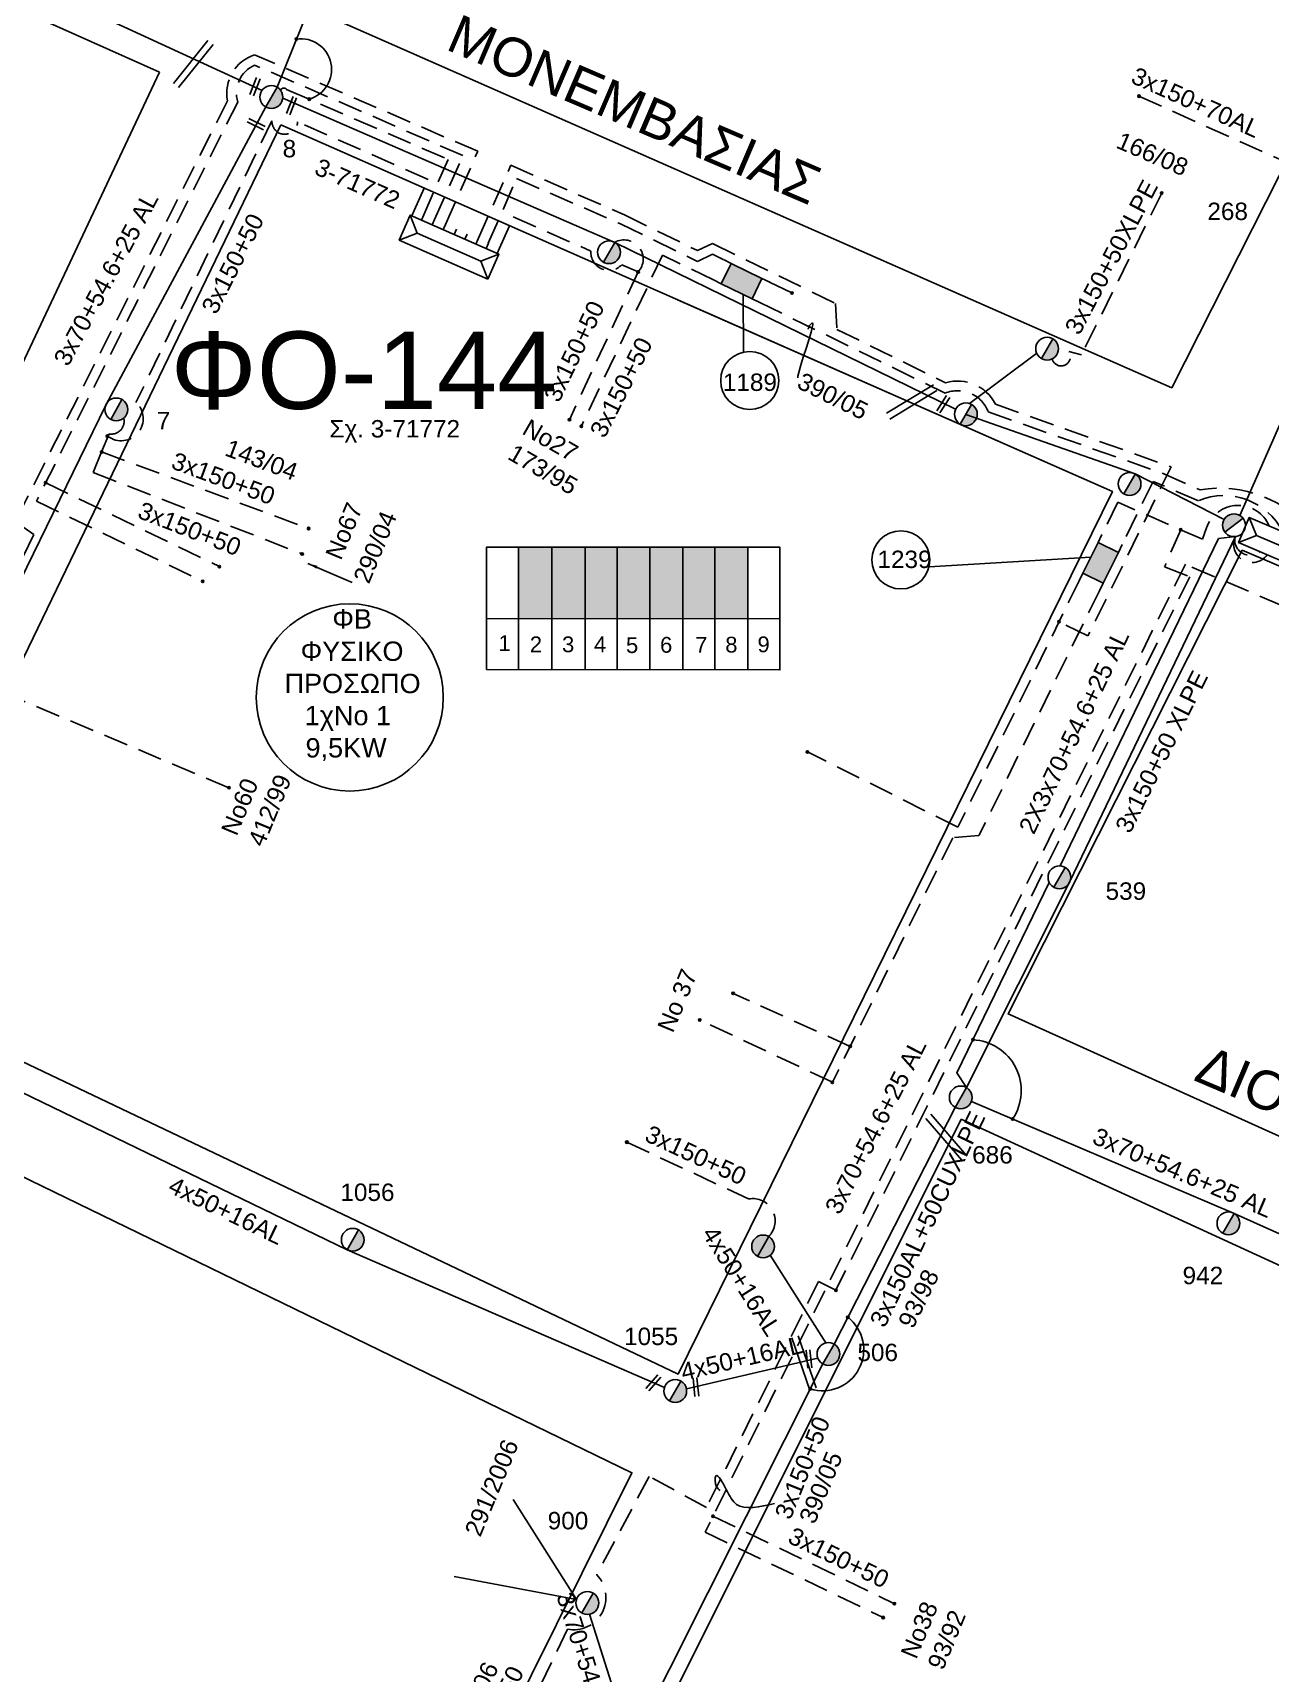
# Model space of a CAD drawing. Header units: millimetres. Extents: x 4998 to 7216, y 1887 to 2914.
# Drawn here: x 5727.1 to 5855, y 2428.9 to 2598.4 of the extents above; entities that cross this region are included whole.
import ezdxf
from ezdxf.enums import TextEntityAlignment as Align

# ---------------------------------------------------------------- set-up
doc = ezdxf.new("R2010")
doc.units = ezdxf.units.MM
doc.linetypes.add('DASHED', pattern=[19.05, 12.7, -6.35])
for name, color, linetype, lineweight in [('3x150+50', 7, 'Continuous', 30), ('3x150+50 XLPE', 7, 'SYN_LINE', 30), ('3X150+50AL', 7, 'Continuous', 30), ('3x150+70AL', 7, 'DASHED', 30), ('3x70+54.6+25 AL', 7, 'SYN_LINE', 30), ('4x50+16AL', 7, 'Continuous', 30), ('Υπόβαθρο ΔΕΗ', 7, 'Continuous', 30)]:
    doc.layers.add(name, color=color, linetype=linetype, lineweight=lineweight)
for name, color, linetype in [('Link Box 4 Διευθύνσεων', 7, 'Continuous'), ('Pillar OTE', 7, 'Continuous'), ('text οδών', 7, 'Continuous'), ('text_kalodion', 7, 'Continuous'), ('Άγνωστα', 7, 'Continuous'), ('ΑΓΝΩΣΤΟ ΕΝΑΕΡΙΟ ΚΑΛΩΔΙΟ', 7, 'Continuous'), ('ΑΓΝΩΣΤΟ ΥΠΟΓΕΙΟ ΚΑΛΩΔΙΟ', 7, 'DASHED'), ('Επιγραφές - Σχήματα', 7, 'Continuous'), ('Καλώδια ΧΤ   3x150AL+50CU', 7, 'DASHED'), ('Καλώδια ΧΤ   3x150AL+50XLPE', 7, 'DASHED'), ('Μηχανική τομή', 7, 'Continuous'), ('Στύλος Ξύλινος', 7, 'Continuous'), ('Στύλος Ξύλινος @ 1', 7, 'Continuous'), ('Στύλος ΦΜ', 7, 'Continuous'), ('Στύλος ΦΜ @ 1', 7, 'Continuous'), ('Συνδέσεις', 7, 'Continuous'), ('Τομή', 7, 'Continuous'), ('Υποσταθμός εναέριος 2 στύλων', 7, 'Continuous'), ('Υποσταθμός πόλεως', 7, 'Continuous')]:
    doc.layers.add(name, color=color, linetype=linetype)
doc.styles.add('arial', font='ARIAL.TTF')
doc.styles.get("Standard").update_dxf_attribs({"font": 'ARIAL.TTF'})
doc.linetypes.add('SYN_LINE', pattern='A,0.5,-0.0001,["/\\/\\/\\/",Standard,S=0.1,R=0,X=0,Y=-0.05],-0.25', length=0.7501)
doc.dimstyles.new('ISO-25', dxfattribs={"dimtxt": 2.5, "dimasz": 2.5, "dimexe": 1.25, "dimexo": 0.625, "dimtad": 1, "dimtxsty": 'Standard', "dimcen": 2.5, "dimadec": 0, "dimazin": 0, "dimtfac": 1, "dimtmove": 0, "dimatfit": 3, "dimfxl": 1, "dimarcsym": 0})

# ---------------------------------------------------------------- blocks, each defined once
blk = doc.blocks.new('ΥΠΑΡΧΩΝ ΤΣΙΜΕΝΤΕΝΙΟΣ ΣΤΥΛΟΣ')
at = {"layer": 'Στύλος ΦΜ'}
blk.add_hatch(color=7, dxfattribs=at).paths.add_polyline_path([(-1.29, -2.28, 0.574793), (2.62, 0, 0.268822), (1.3, 2.27)])
at = {"layer": 'Στύλος ΦΜ', "color": 7}
blk.add_line((-1.29, -2.28), (1.3, 2.27), dxfattribs=at)
blk.add_circle((0, 0), 2.62, dxfattribs=at)
at = {"layer": 'Στύλος ΦΜ', "flags": 4}
for tag, p in [('ΑΡΙΘΜΟΣ', (-4.68, 8.05)), ('ΤΥΠΟΣ', (-4.91, 3.03))]:
    blk.add_attdef(tag, p, '', height=4, dxfattribs=at)
blk = doc.blocks.new('ΥΠΑΡΧΩΝ ΞΥΛΙΝΟΣ ΣΤΥΛΟΣ')
at = {"layer": 'Στύλος Ξύλινος'}
h = blk.add_hatch(color=7, dxfattribs=at)
h.paths.add_polyline_path([(-2.62, 0, 0.270008), (-1.29, -2.28), (1.3, 2.27, 0.576266)])
h.paths.add_polyline_path([(-1.29, -2.28, 0.574793), (2.62, 0, 0.268822), (1.3, 2.27)])
at = {"layer": 'Στύλος Ξύλινος', "color": 7}
blk.add_line((-1.29, -2.28), (1.3, 2.27), dxfattribs=at)
blk.add_circle((0, 0), 2.62, dxfattribs=at)
at = {"layer": 'Στύλος Ξύλινος', "flags": 4}
for tag, p in [('ΑΡΙΘΜΟΣ', (-4.91, 8.6)), ('ΤΥΠΟΣ', (-4.85, 3.39))]:
    blk.add_attdef(tag, p, '', height=4, dxfattribs=at)
blk = doc.blocks.new('ΥΠΟΣΤΑΘΜΟΣ ΕΝΑΕΡΙΟΣ ΕΠΙ 2 ΣΤΥΛΩΝ')
at = {"layer": 'Υποσταθμός εναέριος 2 στύλων', "linetype": 'Continuous'}
for points in [[(-11.97, -2.11, 0.574793), (-8.45, -0.07, 0.268822), (-9.64, 1.98)], [(9.68, -2.15, 0.574793), (13.19, -0.1, 0.268822), (12.01, 1.95)]]:
    blk.add_hatch(color=256, dxfattribs=at).paths.add_polyline_path(points)
for p, q in [((-11.97, -2.11), (-9.64, 1.98)), ((9.68, -2.15), (12.01, 1.95))]:
    blk.add_line(p, q, dxfattribs=at)
for centre in [(-10.81, -0.07), (10.84, -0.1)]:
    blk.add_circle(centre, 2.36, dxfattribs=at)
at = {"layer": 'Υποσταθμός πόλεως', "linetype": 'Continuous', "ltscale": 40}
blk.add_lwpolyline([(-8.57, 2.82), (8.57, 2.82), (8.57, -2.82), (-8.57, -2.82)], close=True, dxfattribs=at)
for points in [[(-5.75, 0), (-8.57, 2.82)], [(-8.57, -2.82), (-5.75, 0)], [(-5.75, 0), (5.75, 0)], [(5.75, 0), (8.57, 2.82)], [(8.57, -2.82), (5.75, 0)]]:
    blk.add_lwpolyline(points, dxfattribs=at)
at = {"layer": 'Υποσταθμός εναέριος 2 στύλων', "ltscale": 40, "flags": 1}
for tag, p in [('ΜΕΤΑΣΧΗΜΑΤΙΣΜΟΣ', (14.09, 2.51)), ('ΙΣΧΥΣ', (14.07, -0.28)), ('ΑΡΙΘΜΟΣ', (14.19, -3))]:
    blk.add_attdef(tag, p, '', height=1.8, dxfattribs=at)
blk = doc.blocks.new('LINK BOX 4 ΑΝΑΧΩΡΗΣΕΩΝ')
at = {"layer": 'Link Box 4 Διευθύνσεων', "ltscale": 40}
blk.add_hatch(color=256, dxfattribs=at).paths.add_polyline_path([(-3.54, 0), (-3.54, -4.67), (3.54, -4.67), (3.54, 0)])
for p, q in [((-3.54, 0), (-5.33, 0)), ((5.33, 0), (3.54, 0)), ((-3.54, -4.67), (-5.33, -4.67)), ((5.33, -4.67), (3.54, -4.67))]:
    blk.add_line(p, q, dxfattribs=at)
blk.add_lwpolyline([(-3.54, -4.67), (-3.54, 0), (3.54, 0), (3.54, -4.67)], close=True, dxfattribs=at)
blk = doc.blocks.new('ΤΟΜΗ')
at = {"layer": 'Τομή', "ltscale": 40}
for p, q in [((-5.68, 0), (17.06, 0)), ((-5.68, -2.77), (17.06, -2.77))]:
    blk.add_line(p, q, dxfattribs=at)
blk = doc.blocks.new('ΥΠΟΣΤΑΘΜΟΣ ΠΟΛΕΩΣ 9 ΑΝΑΧΩΡΗΣΕΩΝ')
at = {"layer": 'Υποσταθμός πόλεως', "ltscale": 40}
for p, q in [((-9.63, -2.82), (-9.63, -4)), ((-7.12, -2.82), (-7.12, -4)), ((-4.84, -2.82), (-4.84, -4)), ((-2.36, -2.82), (-2.36, -4)), ((0.09, -2.82), (0.09, -4)), ((2.55, -2.82), (2.55, -4)), ((5.02, -2.82), (5.02, -4)), ((7.48, -2.82), (7.48, -4)), ((9.61, -2.82), (9.61, -4))]:
    blk.add_line(p, q, dxfattribs=at)
blk.add_lwpolyline([(-10.02, 2.82), (10.02, 2.82), (10.02, -2.82), (-10.02, -2.82)], close=True, dxfattribs=at)
for points in [[(-7.21, 0), (-10.02, 2.82)], [(-10.02, -2.82), (-7.21, 0)], [(-7.21, 0), (7.21, 0)], [(7.21, 0), (10.02, 2.82)], [(10.02, -2.82), (7.21, 0)]]:
    blk.add_lwpolyline(points, dxfattribs=at)
at = {"layer": 'Υποσταθμός πόλεως', "linetype": 'SYN_LINE', "ltscale": 40, "flags": 1}
for tag, p in [('ΜΕΤΑΣΧΗΜΑΤΙΣΜΟΣ', (10.79, 1.71)), ('ΙΣΧΥΣ', (10.77, -1.08)), ('ΑΡΙΘΜΟΣ', (10.89, -3.8))]:
    blk.add_attdef(tag, p, '', height=1.8, dxfattribs=at)
blk = doc.blocks.new('_ΣΥΝΔΕΣΗ')
at = {"layer": 'Συνδέσεις', "linetype": 'SYN_LINE', "ltscale": 40}
blk.add_hatch(color=256, dxfattribs=at).paths.add_polyline_path([(0.5, -0.01, 1), (-0.5, -0.01, 1)])
at = {"layer": 'Συνδέσεις'}
blk.add_circle((0, -0.01), 0.5, dxfattribs=at)
blk = doc.blocks.new('ΜΗΧΑΝΙΚΗ ΤΟΜΗ')
at = {"layer": 'Μηχανική τομή', "ltscale": 40}
for p, q in [((-1.89, 0.78), (5.68, 0.78)), ((-1.89, -0.78), (5.68, -0.78))]:
    blk.add_line(p, q, dxfattribs=at)

msp = doc.modelspace()

# ---------------------------------------------------------------- hatches: boundary and pattern name
at = {"layer": 'Καλώδια ΧΤ   3x150AL+50CU', "linetype": 'DASHED', "lineweight": -3, "ltscale": 0.2}
h = msp.add_hatch(color=30, dxfattribs=at)
h.dxf.hatch_style = 1
h.paths.add_polyline_path([(5780.77, 2545.23), (5777.33, 2545.23), (5777.33, 2537.87), (5780.77, 2537.87)])
h = msp.add_hatch(color=27, dxfattribs=at)
h.dxf.hatch_style = 1
h.paths.add_polyline_path([(5780.77, 2537.87), (5784.21, 2537.87), (5784.21, 2545.23), (5780.77, 2545.23)])
h = msp.add_hatch(color=6, dxfattribs=at)
h.dxf.hatch_style = 1
h.paths.add_polyline_path([(5787.51, 2545.23), (5784.21, 2545.23), (5784.21, 2537.87), (5787.51, 2537.86)])
h = msp.add_hatch(color=151, dxfattribs=at)
h.dxf.hatch_style = 1
h.paths.add_polyline_path([(5787.51, 2537.86), (5790.9, 2537.86), (5790.9, 2545.23), (5787.51, 2545.23)])
h = msp.add_hatch(color=62, dxfattribs=at)
h.dxf.hatch_style = 1
h.paths.add_polyline_path([(5790.9, 2537.86), (5794.29, 2537.86), (5794.29, 2545.23), (5790.9, 2545.23)])
h = msp.add_hatch(color=85, dxfattribs=at)
h.dxf.hatch_style = 1
h.paths.add_polyline_path([(5794.23, 2537.86), (5797.63, 2537.86), (5797.63, 2545.23), (5794.23, 2545.23)])
h = msp.add_hatch(color=173, dxfattribs=at)
h.dxf.hatch_style = 1
h.paths.add_polyline_path([(5797.57, 2537.86), (5800.97, 2537.86), (5800.97, 2545.23), (5797.57, 2545.23)])

# ---------------------------------------------------------------- linework, layer by layer
at = {"lineweight": -3, "ltscale": 0.2}
msp.add_circle((5759.88, 2529.72), 9.67, dxfattribs=at)
at = {"layer": '3x150+50', "color": 6, "linetype": 'DASHED', "lineweight": -3, "ltscale": 0.2}
msp.add_lwpolyline([(5769.78, 2578.6), (5773.11, 2586.15), (5750.04, 2596.12, 0.376872), (5747.24, 2591.37), (5725.3, 2547.89), (5727.24, 2546.57), (5705.75, 2503.26, 0.543397), (5707.41, 2500.45)], format="xyb", dxfattribs=at)
at = {"layer": '3x150+50', "color": 30, "linetype": 'DASHED', "lineweight": -3, "ltscale": 0.2}
msp.add_lwpolyline([(5768.65, 2579.09), (5771.57, 2585.72), (5750.05, 2595.06, 0.375351), (5748.3, 2591.24), (5727.49, 2550.01), (5744.68, 2541.72)], format="xyb", dxfattribs=at)
at = {"layer": '3x150+50', "color": 27, "linetype": 'DASHED', "lineweight": -3, "ltscale": 0.2}
for points in [[(5766.55, 2580.02), (5767.97, 2583.25), (5754.49, 2589.19, -1.010972), (5751.84, 2589.31), (5737.78, 2560.21, -0.952572), (5734.89, 2556.69)], [(5734.23, 2555.09), (5735, 2556.95, 0.54832), (5736.52, 2558.59, -6.257934)], [(5788.52, 2483.77), (5801.11, 2477.9, -0.735163), (5803.18, 2474.01, 5.441801)]]:
    msp.add_lwpolyline(points, format="xyb", dxfattribs=at)
at = {"layer": '3x150+50', "color": 173, "linetype": 'DASHED', "lineweight": -3, "ltscale": 0.2}
msp.add_lwpolyline([(5773.16, 2577.11), (5776.52, 2584.72), (5788.28, 2579.57), (5795.82, 2575.89), (5797.38, 2576.61), (5810.09, 2570.43), (5810.24, 2567.74), (5821.47, 2562.24, -0.359935), (5826.62, 2560.02), (5844.78, 2553.54), (5836.18, 2536.07), (5833.19, 2537.54)], format="xyb", dxfattribs=at)
at = {"layer": '3x150+50', "color": 151, "linetype": 'DASHED', "lineweight": -3, "ltscale": 0.2}
for points in [[(5774.2, 2576.65), (5777.11, 2583.33), (5787.86, 2578.66), (5795.81, 2574.78), (5797.37, 2575.51), (5798.49, 2574.96)], [(5797.47, 2572.86), (5792.2, 2575.43), (5783.82, 2557.75)]]:
    msp.add_lwpolyline(points, dxfattribs=at)
at = {"layer": '3x150+50', "color": 62, "linetype": 'DASHED', "lineweight": -3, "ltscale": 0.2}
for points in [[(5775.35, 2576.14), (5776.78, 2579.37), (5784.8, 2575.84, 0.703023), (5787.99, 2574.43), (5789.68, 2573.68), (5782.59, 2558.42)], [(5789.68, 2573.68, 0.85603), (5787.27, 2576.74, -83.438619)]]:
    msp.add_lwpolyline(points, format="xyb", dxfattribs=at)
at = {"layer": '3x150+50', "lineweight": -3, "ltscale": 0.2}
msp.add_lwpolyline([(5793.77, 2570.79), (5838.7, 2550.99)], dxfattribs=at)
at = {"layer": '3x150+50', "color": 27, "linetype": 'DASHED', "lineweight": -3, "ltscale": 0.2}
for points in [[(5734.23, 2555.09), (5733.37, 2552.96), (5754.96, 2544.55)], [(5734.23, 2555.09), (5755.62, 2547.17)]]:
    msp.add_lwpolyline(points, dxfattribs=at)
at = {"layer": '3x150+50', "color": 30, "linetype": 'DASHED', "lineweight": -3, "ltscale": 0.2}
msp.add_lwpolyline([(5728.45, 2551.9), (5746.41, 2543.24)], dxfattribs=at)
at = {"layer": '3x150+50', "color": 85, "linetype": 'DASHED', "lineweight": -3, "ltscale": 0.2}
msp.add_lwpolyline([(5856.32, 2546.83, 0.394361), (5847.59, 2550.04), (5842.92, 2552.03), (5839.71, 2545.51)], format="xyb", dxfattribs=at)
at = {"layer": '3x150+50', "color": 2, "linetype": 'DASHED', "lineweight": -3, "ltscale": 0.2}
for points in [[(5854.91, 2547.43, 0.690201), (5848.44, 2547.23), (5848.01, 2546.07), (5839.27, 2549.89), (5837.62, 2546.54)], [(5810.12, 2468.47), (5808.33, 2469.36), (5796.75, 2446.02), (5790.81, 2449.22), (5785.4, 2439.07, -0.735674), (5782.38, 2433.44), (5771.25, 2410.2)]]:
    msp.add_lwpolyline(points, format="xyb", dxfattribs=at)
at = {"layer": '3x150+50', "color": 173, "linetype": 'DASHED', "lineweight": -3, "ltscale": 0.2}
msp.add_lwpolyline([(5835.27, 2541.76), (5822.74, 2516.3), (5807.18, 2524.09)], dxfattribs=at)
at = {"layer": '3x150+50', "color": 85, "linetype": 'DASHED', "lineweight": -3, "ltscale": 0.2}
for points in [[(5837.36, 2540.73), (5824.91, 2515.44), (5822.2, 2515.22), (5809.77, 2489.95)], [(5811.59, 2493.66), (5799.5, 2499.14)]]:
    msp.add_lwpolyline(points, dxfattribs=at)
at = {"layer": '3x150+50', "color": 62, "linetype": 'DASHED', "lineweight": -3, "ltscale": 0.2}
msp.add_lwpolyline([(5797.42, 2445.12), (5816.17, 2436.07)], dxfattribs=at)
at = {"layer": '3x150+50', "color": 5, "linetype": 'DASHED', "lineweight": -3, "ltscale": 0.2}
msp.add_arc((5853.14, 2545.57), 1.91, 156.4473, 324.5409, dxfattribs=at)
at = {"layer": '3x150+50', "color": 27, "linetype": 'DASHED', "lineweight": -3, "ltscale": 0.2}
msp.add_arc((5852.91, 2545.98), 1.56, 166.7482, 310.6639, dxfattribs=at)
at = {"layer": '3x150+50', "lineweight": -3, "ltscale": 0.2}
msp.add_open_spline([(5806.19, 2562.76), (5806.09, 2562.91), (5807.93, 2568.35), (5807.66, 2568.48), (5807.3, 2568.06), (5807.28, 2567.78), (5807.26, 2567.79)], degree=3, dxfattribs=at)
at = {"layer": '3x150+50 XLPE', "color": 62, "linetype": 'DASHED', "lineweight": -3, "ltscale": 0.2}
msp.add_lwpolyline([(5843.8, 2581.84), (5835.51, 2565.11), (5834.19, 2565.47, -1.210568), (5832.48, 2564.71, 1.609398)], format="xyb", dxfattribs=at)
at = {"layer": '3x150+50 XLPE', "color": 1, "linetype": 'DASHED', "lineweight": -3, "ltscale": 0.2}
msp.add_lwpolyline([(5843.94, 2552.85), (5847.77, 2551.16, -0.277361), (5859.43, 2546.62)], format="xyb", dxfattribs=at)
at = {"layer": '3x150+50 XLPE', "color": 2, "linetype": 'DASHED', "lineweight": -3, "ltscale": 0.2}
msp.add_lwpolyline([(5845.77, 2547.05), (5844.1, 2543.22), (5846.71, 2542.17), (5810.12, 2468.47)], dxfattribs=at)
at = {"layer": '3x150+50 XLPE', "color": 62, "linetype": 'DASHED', "lineweight": -3, "ltscale": 0.2}
msp.add_lwpolyline([(5858.04, 2541.46), (5856.27, 2539.19), (5846.25, 2543.48), (5796.6, 2443.47), (5815.01, 2434.64)], dxfattribs=at)
at = {"layer": '3X150+50AL', "color": 85, "linetype": 'DASHED', "lineweight": -3, "ltscale": 0.2}
msp.add_lwpolyline([(5809.77, 2489.95), (5796.06, 2496.39)], dxfattribs=at)
at = {"layer": '3x150+70AL', "color": 6, "lineweight": -3, "ltscale": 0.2}
msp.add_lwpolyline([(5841.45, 2591.84), (5857.75, 2584.54), (5857.12, 2582.98, -0.376261), (5857.8, 2581.44, -33.061036)], format="xyb", dxfattribs=at)
at = {"layer": '3x70+54.6+25 AL', "color": 85, "linetype": 'SYN_LINE', "lineweight": -3, "ltscale": 20}
msp.add_lwpolyline([(5752.37, 2592.78), (5761.58, 2615.61), (5778.67, 2650.8)], dxfattribs=at)
at = {"layer": '3x70+54.6+25 AL', "color": 27, "linetype": 'SYN_LINE', "lineweight": -3, "ltscale": 20}
for points in [[(5751.2, 2590.74), (5734.69, 2560), (5720.99, 2531.96), (5707.54, 2500.5)], [(5851.43, 2546.34), (5834.32, 2510.7), (5823.62, 2489.41)], [(5822.45, 2487.36), (5809.94, 2462.91)]]:
    msp.add_lwpolyline(points, dxfattribs=at)
at = {"layer": '3x70+54.6+25 AL', "color": 62, "linetype": 'SYN_LINE', "lineweight": -3, "ltscale": 10}
msp.add_lwpolyline([(5823.94, 2560.09), (5830.88, 2565.3)], dxfattribs=at)
at = {"layer": '3x70+54.6+25 AL', "color": 5, "linetype": 'SYN_LINE', "lineweight": -3, "ltscale": 20}
for points in [[(5851.43, 2546.34), (5849.68, 2546.14), (5833.29, 2512.31)], [(5832.18, 2510.59), (5822.62, 2490.92), (5823.62, 2489.41)], [(5824.14, 2487.98), (5851.28, 2476.4), (5867.64, 2469.07), (5903.96, 2450.06)]]:
    msp.add_lwpolyline(points, dxfattribs=at)
at = {"layer": '3x70+54.6+25 AL', "color": 27, "linetype": 'SYN_LINE', "lineweight": -3, "ltscale": 17}
msp.add_lwpolyline([(5808.78, 2460.86), (5788.95, 2421.43), (5784.65, 2434.99)], dxfattribs=at)
at = {"layer": '3x70+54.6+25 AL', "color": 27, "linetype": 'SYN_LINE', "lineweight": -3, "ltscale": 15}
msp.add_lwpolyline([(5776.76, 2446.85), (5783.32, 2436.51), (5770.68, 2438.9)], dxfattribs=at)
at = {"layer": '4x50+16AL', "color": 133, "lineweight": -3, "ltscale": 0.2}
msp.add_lwpolyline([(5676.49, 2625.31), (5715.69, 2608.63), (5750.83, 2592.45)], dxfattribs=at)
at = {"layer": '4x50+16AL', "color": 6, "lineweight": -3, "ltscale": 0.2}
for points in [[(5851.86, 2548.53), (5863.3, 2574.52), (5878.98, 2605.62), (5886.01, 2618.96)], [(5708.93, 2498.86), (5724.8, 2489.49), (5759.61, 2472.65), (5792.4, 2458.41)], [(5794.68, 2458.27), (5808.27, 2461.43)]]:
    msp.add_lwpolyline(points, dxfattribs=at)
at = {"layer": '4x50+16AL', "color": 27, "lineweight": -3, "ltscale": 0.2}
msp.add_lwpolyline([(5809.07, 2463.03), (5803.34, 2472.08)], dxfattribs=at)
at = {"layer": 'Pillar OTE', "lineweight": -3, "ltscale": 40}
for points in [[(5774.01, 2532.59), (5774.01, 2545.23), (5804.34, 2545.23), (5804.34, 2532.56), (5774.01, 2532.59)], [(5777.33, 2532.59), (5777.33, 2545.23)], [(5780.77, 2532.59), (5780.77, 2545.23)], [(5784.21, 2532.58), (5784.21, 2545.23)], [(5787.51, 2532.58), (5787.51, 2545.23)], [(5790.9, 2532.58), (5790.9, 2545.23)], [(5794.29, 2532.57), (5794.29, 2545.23)], [(5797.63, 2532.57), (5797.63, 2545.23)], [(5801.02, 2532.57), (5801.02, 2545.23)], [(5774.01, 2537.88), (5804.34, 2537.85)]]:
    msp.add_lwpolyline(points, dxfattribs=at)
at = {"layer": 'ΑΓΝΩΣΤΟ ΕΝΑΕΡΙΟ ΚΑΛΩΔΙΟ', "color": 62, "lineweight": -3, "ltscale": 0.2}
msp.add_lwpolyline([(5752.95, 2591.63), (5787.27, 2576.74), (5822.5, 2559.5)], dxfattribs=at)
at = {"layer": 'ΑΓΝΩΣΤΟ ΕΝΑΕΡΙΟ ΚΑΛΩΔΙΟ', "lineweight": -3, "ltscale": 0.2}
msp.add_lwpolyline([(5823.56, 2558.97), (5841.06, 2552.81), (5850.25, 2548.1)], dxfattribs=at)
at = {"layer": 'ΑΓΝΩΣΤΟ ΥΠΟΓΕΙΟ ΚΑΛΩΔΙΟ', "color": 27, "lineweight": -3, "ltscale": 0.2}
msp.add_lwpolyline([(5747.39, 2520.39), (5725.29, 2529.72, -1.037789), (5722.03, 2530.37, 10.965872)], format="xyb", dxfattribs=at)
at = {"layer": 'Καλώδια ΧΤ   3x150AL+50XLPE', "color": 85, "linetype": 'DASHED', "lineweight": -3, "ltscale": 0.2}
msp.add_lwpolyline([(5752.73, 2592.46, -0.573149), (5753.35, 2592.55), (5770.04, 2585.31), (5767.52, 2579.59)], format="xyb", dxfattribs=at)
at = {"layer": 'Καλώδια ΧΤ   3x150AL+50XLPE', "color": 151, "linetype": 'DASHED', "lineweight": -3, "ltscale": 0.2}
msp.add_lwpolyline([(5803.28, 2572.63), (5805.58, 2571.51)], dxfattribs=at)
at = {"layer": 'Καλώδια ΧΤ   3x150AL+50XLPE', "color": 1, "linetype": 'DASHED', "lineweight": -3, "ltscale": 0.2}
msp.add_lwpolyline([(5802.26, 2570.53), (5821.41, 2561.16, -0.423058), (5825.88, 2559.22), (5843.94, 2552.85)], format="xyb", dxfattribs=at)
at = {"layer": 'Υπόβαθρο ΔΕΗ', "color": 7, "lineweight": -3}
for points in [[(5802.41, 2694.7), (5792.06, 2672.16), (5757.85, 2600), (5844.84, 2561.72), (5887.85, 2646.65)], [(5740.23, 2594.33), (5648.53, 2635.28), (5622.81, 2583.1), (5606.31, 2550.14), (5698.42, 2505.57)], [(5752.74, 2588.88), (5709.74, 2499.86), (5793.82, 2459.81), (5838.7, 2550.99)], [(5852.11, 2544.95), (5827.93, 2497.01), (5907.68, 2461.03), (5927.4, 2512.81)], [(5705.66, 2490.1), (5660.94, 2396.92), (5742.37, 2355.7), (5789.05, 2449.61)], [(5823.09, 2486.14), (5902.78, 2449.53), (5885.21, 2414.99), (5869.44, 2384.89), (5790.11, 2420.2)]]:
    msp.add_lwpolyline(points, close=True, dxfattribs=at)
at = {"layer": 'Υπόβαθρο ΔΕΗ', "lineweight": -3}
for points in [[(5800.54, 2571.37), (5800.58, 2565.4)], [(5836.46, 2544.2), (5819.75, 2543.23)]]:
    msp.add_lwpolyline(points, dxfattribs=at)
for centre in [(5801.22, 2562.47), (5816.84, 2543.93)]:
    msp.add_circle(centre, 3, dxfattribs=at)
for centre, radius, start, end in [((5754.82, 2594.6), 3.18, 285.8592, 98.0063), ((5824.02, 2489.09), 5.26, 326.183, 87.0796), ((5808.75, 2462.32), 4.25, 252.5814, 52.0569)]:
    msp.add_arc(centre, radius, start, end, dxfattribs=at)
at = {"layer": 'Υπόβαθρο ΔΕΗ', "color": 7, "lineweight": -3}
msp.add_spline([(5798.16, 2447.78), (5797.8, 2448.14), (5797.73, 2449.28), (5798.79, 2447.89), (5799.85, 2446.34), (5803.79, 2446.42)], degree=3, dxfattribs=at)

# ---------------------------------------------------------------- block references
at = {"layer": 'Link Box 4 Διευθύνσεων', "lineweight": -3, "xscale": 0.4999999999999999, "yscale": 0.4999999999999999, "zscale": 0.4999999999999999}
for p, rotation in [((5799.87, 2571.69), 154.0441415164739), ((5838.54, 2543.12), 243.7944287115144)]:
    msp.add_blockref('LINK BOX 4 ΑΝΑΧΩΡΗΣΕΩΝ', p, dxfattribs=dict(at, rotation=rotation))
at = {"layer": 'Μηχανική τομή', "lineweight": -3}
for p, xscale, yscale, zscale, rotation in [((5750.25, 2593.27), 0.2499999999999677, 0.2499999999999677, 0.2499999999999677, 248.7364694778487), ((5754.03, 2591.32), 0.2499999999999677, 0.2499999999999677, 0.2499999999999677, 248.7364694778487), ((5749.78, 2589.16), 0.2499999999999677, 0.2499999999999677, 0.2499999999999677, 333.5784454805146), ((5821.48, 2560.42), 0.2499999999999677, 0.2499999999999677, 0.2499999999999677, 237.087542483063), ((5807.39, 2460.89), 0.2499999999999676, 0.2499999999999676, 0.2499999999999676, 95.44441344435724), ((5790.95, 2458.54), 0.2499999999999677, 0.2499999999999677, 0.2499999999999677, 49.04048463959204), ((5795.71, 2457.98), 0.2499999999999676, 0.2499999999999676, 0.2499999999999676, 95.44441344435727)]:
    msp.add_blockref('ΜΗΧΑΝΙΚΗ ΤΟΜΗ', p, dxfattribs=dict(at, xscale=xscale, yscale=yscale, zscale=zscale, rotation=rotation))
at = {"layer": 'Στύλος Ξύλινος @ 1', "lineweight": -3, "ltscale": 40, "xscale": 0.4499999999997534, "yscale": 0.4499999999997534, "zscale": 0.4499999999997534}
msp.add_blockref('ΥΠΑΡΧΩΝ ΞΥΛΙΝΟΣ ΣΤΥΛΟΣ', (5802.6, 2472.99), dxfattribs=at)
at = {"layer": 'Στύλος ΦΜ @ 1', "lineweight": -3, "ltscale": 40}
ref = msp.add_blockref('ΥΠΑΡΧΩΝ ΤΣΙΜΕΝΤΕΝΙΟΣ ΣΤΥΛΟΣ', (5751.78, 2591.76), dxfattribs=dict(at, xscale=0.4500000000000229, yscale=0.4500000000000229, zscale=0.4500000000000229))
ref.add_attrib('ΤΥΠΟΣ', '8', (5752.94, 2585.53), dxfattribs={"layer": 'Στύλος ΦΜ', "height": 1.8, "flags": 4})
ref = msp.add_blockref('ΥΠΑΡΧΩΝ ΤΣΙΜΕΝΤΕΝΙΟΣ ΣΤΥΛΟΣ', (5857.22, 2580.42), dxfattribs=dict(at, xscale=0.4500000000000229, yscale=0.4500000000000229, zscale=0.4500000000000229))
ref.add_attrib('ΤΥΠΟΣ', '268', (5848.52, 2579.05), dxfattribs={"layer": 'Στύλος ΦΜ', "height": 1.8, "flags": 4})
at = {"layer": 'Στύλος ΦΜ @ 1', "lineweight": -3, "ltscale": 40, "xscale": 0.4500000000000229, "yscale": 0.4500000000000229, "zscale": 0.4500000000000229}
for p in [(5786.68, 2575.72), (5831.96, 2565.76), (5823.56, 2558.98), (5840.48, 2551.78)]:
    msp.add_blockref('ΥΠΑΡΧΩΝ ΤΣΙΜΕΝΤΕΝΙΟΣ ΣΤΥΛΟΣ', p, dxfattribs=at)
at = {"layer": 'Στύλος ΦΜ @ 1', "lineweight": -3, "ltscale": 40}
ref = msp.add_blockref('ΥΠΑΡΧΩΝ ΤΣΙΜΕΝΤΕΝΙΟΣ ΣΤΥΛΟΣ', (5735.75, 2559.48), dxfattribs=dict(at, xscale=0.4500000000000229, yscale=0.4500000000000229, zscale=0.4500000000000229))
ref.add_attrib('ΤΥΠΟΣ', '7', (5739.93, 2557.42), dxfattribs={"layer": 'Στύλος ΦΜ', "height": 1.8, "flags": 4})
ref = msp.add_blockref('ΥΠΑΡΧΩΝ ΤΣΙΜΕΝΤΕΝΙΟΣ ΣΤΥΛΟΣ', (5833.23, 2511.13), dxfattribs=dict(at, xscale=0.449999999999903, yscale=0.449999999999903, zscale=0.449999999999903))
ref.add_attrib('ΤΥΠΟΣ', '539', (5838, 2508.81), dxfattribs={"layer": 'Στύλος ΦΜ', "height": 1.8, "flags": 4})
ref = msp.add_blockref('ΥΠΑΡΧΩΝ ΤΣΙΜΕΝΤΕΝΙΟΣ ΣΤΥΛΟΣ', (5823.03, 2488.39), dxfattribs=dict(at, xscale=0.449999999999903, yscale=0.449999999999903, zscale=0.449999999999903))
ref.add_attrib('ΤΥΠΟΣ', '686', (5824.21, 2481.56), dxfattribs={"layer": 'Στύλος ΦΜ', "height": 1.8, "flags": 4})
ref = msp.add_blockref('ΥΠΑΡΧΩΝ ΤΣΙΜΕΝΤΕΝΙΟΣ ΣΤΥΛΟΣ', (5760.19, 2473.68), dxfattribs=dict(at, xscale=0.4500000000000229, yscale=0.4500000000000229, zscale=0.4500000000000229))
ref.add_attrib('ΤΥΠΟΣ', '1056', (5758.91, 2477.69), dxfattribs={"layer": 'Στύλος ΦΜ', "height": 1.8, "flags": 4})
ref = msp.add_blockref('ΥΠΑΡΧΩΝ ΤΣΙΜΕΝΤΕΝΙΟΣ ΣΤΥΛΟΣ', (5850.7, 2475.38), dxfattribs=dict(at, xscale=0.4500000000000264, yscale=0.4500000000000264, zscale=0.4500000000000264))
ref.add_attrib('ΤΥΠΟΣ', '942', (5845.96, 2469.09), dxfattribs={"layer": 'Στύλος ΦΜ', "height": 1.8, "flags": 4})
ref = msp.add_blockref('ΥΠΑΡΧΩΝ ΤΣΙΜΕΝΤΕΝΙΟΣ ΣΤΥΛΟΣ', (5793.52, 2458.05), dxfattribs=dict(at, xscale=0.4500000000000229, yscale=0.4500000000000229, zscale=0.4500000000000229))
ref.add_attrib('ΤΥΠΟΣ', '1055', (5788.23, 2462.8), dxfattribs={"layer": 'Στύλος ΦΜ', "height": 1.8, "flags": 4})
ref = msp.add_blockref('ΥΠΑΡΧΩΝ ΤΣΙΜΕΝΤΕΝΙΟΣ ΣΤΥΛΟΣ', (5809.36, 2461.88), dxfattribs=dict(at, xscale=0.449999999999903, yscale=0.449999999999903, zscale=0.449999999999903))
ref.add_attrib('ΤΥΠΟΣ', '506', (5812.35, 2461.14), dxfattribs={"layer": 'Στύλος ΦΜ', "height": 1.8, "flags": 4})
ref = msp.add_blockref('ΥΠΑΡΧΩΝ ΤΣΙΜΕΝΤΕΝΙΟΣ ΣΤΥΛΟΣ', (5784.44, 2436.15), dxfattribs=dict(at, xscale=0.4500000000000229, yscale=0.4500000000000229, zscale=0.4500000000000229))
ref.add_attrib('ΤΥΠΟΣ', '900', (5780.34, 2443.76), dxfattribs={"layer": 'Στύλος ΦΜ', "height": 1.8, "flags": 4})
at = {"layer": 'Συνδέσεις', "lineweight": -3, "xscale": 0.25, "yscale": 0.25, "zscale": 0.25}
for p in [(5754.37, 2597.75), (5841.45, 2591.85), (5755.69, 2591.54), (5843.8, 2581.84), (5789.69, 2573.69), (5805.58, 2571.51), (5782.59, 2558.42), (5783.82, 2557.75), (5734.83, 2556.72), (5734.23, 2555.09), (5728.45, 2551.91), (5755.62, 2547.18), (5845.77, 2547.05), (5754.96, 2544.55), (5746.41, 2543.24), (5744.68, 2541.72), (5833.19, 2537.55), (5807.18, 2524.09), (5747.39, 2520.39), (5799.51, 2499.15), (5796.06, 2496.39), (5811.6, 2493.67), (5824.29, 2494.35), (5809.77, 2489.95), (5828.39, 2486.17), (5788.52, 2483.77), (5810.13, 2468.47), (5811.36, 2465.68), (5807.47, 2458.27), (5797.42, 2445.12), (5816.18, 2436.07), (5815.01, 2434.65)]:
    msp.add_blockref('_ΣΥΝΔΕΣΗ', p, dxfattribs=at)
at = {"layer": 'Τομή', "lineweight": -3}
for p, xscale, yscale, zscale, rotation in [((5742.54, 2594.28), 0.2499999999999997, 0.2499999999999997, 0.2499999999999997, 51.20898636797833), ((5816.56, 2559.81), 0.2499999999999997, 0.2499999999999997, 0.2499999999999997, 31.12833994476778), ((5822.2, 2482.97), 0.2499999999999996, 0.2499999999999996, 0.2499999999999996, 130.6786352544646), ((5806.96, 2459.5), 0.2499999999999996, 0.2499999999999996, 0.2499999999999996, 108.7770009113133)]:
    msp.add_blockref('ΤΟΜΗ', p, dxfattribs=dict(at, xscale=xscale, yscale=yscale, zscale=zscale, rotation=rotation))
at = {"layer": 'Υποσταθμός εναέριος 2 στύλων', "lineweight": -3, "xscale": 0.5000000000001986, "yscale": 0.5000000000001986, "zscale": 0.5000000000001986, "rotation": 156.8795756703706}
msp.add_blockref('ΥΠΟΣΤΑΘΜΟΣ ΕΝΑΕΡΙΟΣ ΕΠΙ 2 ΣΤΥΛΩΝ', (5856.24, 2545.34), dxfattribs=at)
at = {"layer": 'Υποσταθμός πόλεως', "lineweight": -3, "xscale": 0.4999999999999998, "yscale": 0.4999999999999998, "zscale": 0.4999999999999998, "rotation": 156.2143892276208}
msp.add_blockref('ΥΠΟΣΤΑΘΜΟΣ ΠΟΛΕΩΣ 9 ΑΝΑΧΩΡΗΣΕΩΝ', (5770.14, 2576.25), dxfattribs=at)

# ---------------------------------------------------------------- texts
at = {"lineweight": -3, "ltscale": 30, "char_height": 1.63, "width": 11.2573, "attachment_point": 1}
for s, insert in [('1', (5775.25, 2536.15)), ('2', (5778.49, 2536.02)), ('3', (5781.82, 2536.02)), ('4', (5785.12, 2536.02)), ('5', (5788.43, 2535.94)), ('6', (5791.95, 2535.97)), ('7', (5795.58, 2535.97)), ('8', (5798.69, 2535.99)), ('9', (5802.02, 2536.02))]:
    msp.add_mtext(s, dxfattribs=dict(at, insert=insert))
at = {"layer": 'text οδών', "lineweight": -3, "ltscale": 40, "char_height": 2, "attachment_point": 1}
for s, insert, width, rotation in [('{\\H2x;MONEMBAΣΙAΣ\\fMS Shell Dlg|b0|i0|c0|p0;\\H0.35416x;\\P} ', (5771.24, 2600.41), 13.6816, 336.7843), ('{\\H2x;ΔION.    APEOΠAΓITOY}', (5848.55, 2493.89), 92.6704, 336.9672)]:
    msp.add_mtext(s, dxfattribs=dict(at, insert=insert, width=width, rotation=rotation))
at = {"layer": 'text_kalodion', "linetype": 'Continuous', "lineweight": -3, "ltscale": 0.2}
for s, rotation, p in [('3x150+70AL', 335.8894, (5847.34, 2591.21)), ('3x150+50XLPE', 62.1409, (5838.59, 2575.22)), ('3x70+54.6+25 AL', 61.7533, (5734.68, 2572.99)), ('3x150+50', 63.2238, (5747.78, 2574.55)), ('3x150+50', 64.537, (5783.08, 2565.49)), ('3x150+50', 63.1374, (5787.93, 2561.76)), ('3x150+50', 339.6899, (5746.82, 2552.35)), ('3x150+50', 338.7091, (5743.33, 2547.15)), ('2X3x70+54.6+25 AL', 64.3651, (5834.73, 2526.18)), ('3x150+50 XLPE', 63.6007, (5843.78, 2524.12)), ('3x70+54.6+25 AL', 62.9194, (5814.23, 2485.41)), ('3x150AL+50CUXLPE', 64.4711, (5819.59, 2475.82)), ('3x150+50', 335.0139, (5795.65, 2482.43)), ('3x70+54.6+25 AL', 336.8975, (5845.98, 2480.62)), ('4x50+16AL', 334.1913, (5747.12, 2476.69)), ('4x50+16AL', 302.3472, (5800.39, 2469.41)), ('4x50+16AL', 13.0863, (5800.37, 2461.44)), ('3x150+50', 68, (5806.66, 2450.13)), ('3x150+50', 334.2386, (5810.42, 2440.84)), ('3x70+54.6+25 AL', 287.5858, (5785.07, 2427.71)), ('3x150+50', 64, (5774.7, 2424.44))]:
    msp.add_text(s, height=1.8, rotation=rotation, dxfattribs=at).set_placement(p, align=Align.MIDDLE_CENTER)
at = {"layer": 'text_kalodion', "linetype": 'Continuous', "lineweight": -3, "ltscale": 0.2, "insert": (5747.47, 2556.45), "char_height": 1.8, "width": 9.1232, "attachment_point": 1, "rotation": 339.6899}
msp.add_mtext('143/04', dxfattribs=at)
at = {"layer": 'Άγνωστα', "color": 7, "lineweight": -3, "insert": (5756.18, 2585.78), "char_height": 1.8, "width": 4.551914400963142e-14, "attachment_point": 1, "rotation": 336.2144}
msp.add_mtext(' 3-71772', dxfattribs=at)
at = {"layer": 'Άγνωστα', "color": 7, "lineweight": -3, "char_height": 1.8, "width": 4.551914400963142e-14, "attachment_point": 1}
for s, insert in [('1189', (5798.44, 2563.19)), ('Σχ. 3-71772', (5757.78, 2558.38)), ('1239', (5814.42, 2544.89))]:
    msp.add_mtext(s, dxfattribs=dict(at, insert=insert))
at = {"layer": 'Επιγραφές - Σχήματα', "lineweight": -3, "insert": (5741.35, 2567.53), "char_height": 8, "width": 15.5504, "attachment_point": 1, "style": 'arial'}
msp.add_mtext('ΦO-144', dxfattribs=at)
at = {"layer": 'Υπόβαθρο ΔΕΗ', "lineweight": -3, "char_height": 1.8, "width": 9.1232, "attachment_point": 1, "style": 'arial'}
for s, insert, rotation in [('166/08', (5839.67, 2588.22), 336.7944), ('390/05', (5806.77, 2563.38), 333.6246), ('No27\\P173/95', (5778.47, 2558.58), 330.0958), ('No67', (5757.3, 2544.49), 67.5143), ('290/04', (5760.19, 2542.05), 67.5143), ('No60\\P412/99', (5746.52, 2516), 67.5143), ('No 37', (5791.61, 2495.65), 67.5143), ('93/98', (5816.48, 2465.17), 63.9854), ('291/2006', (5771.7, 2443.56), 67.5143), ('390/05', (5806.26, 2444.88), 67.5143), ('No38\\P93/92', (5816.76, 2430.94), 67.5143), ('291/2006', (5769.11, 2420.84), 64)]:
    msp.add_mtext(s, dxfattribs=dict(at, insert=insert, rotation=rotation))
at = {"layer": 'Υπόβαθρο ΔΕΗ', "lineweight": -3, "char_height": 2, "width": 17.2548, "attachment_point": 1}
for s, insert in [('{\\W8.64836; }ΦΒ \\P{\\W4.42067; }ΦΥΣΙΚΟ \\P{\\W2.28183; }ΠΡΟΣΩΠΟ', (5751.37, 2538.83)), ('{\\W5.64925; }1χΝο 1\\P{\\W5.75643; }9,5KW', (5750.84, 2528.85))]:
    msp.add_mtext(s, dxfattribs=dict(at, insert=insert))

# ---------------------------------------------------------------- leaders
at = {"layer": 'Επιγραφές - Σχήματα', "ltscale": 40}
msp.add_leader([(5755.56, 2543.57), (5760.12, 2541.6)], dimstyle='ISO-25', override={"dimasz": 1, "dimtad": 0}, dxfattribs=at)

doc.saveas('drawing.dxf')
